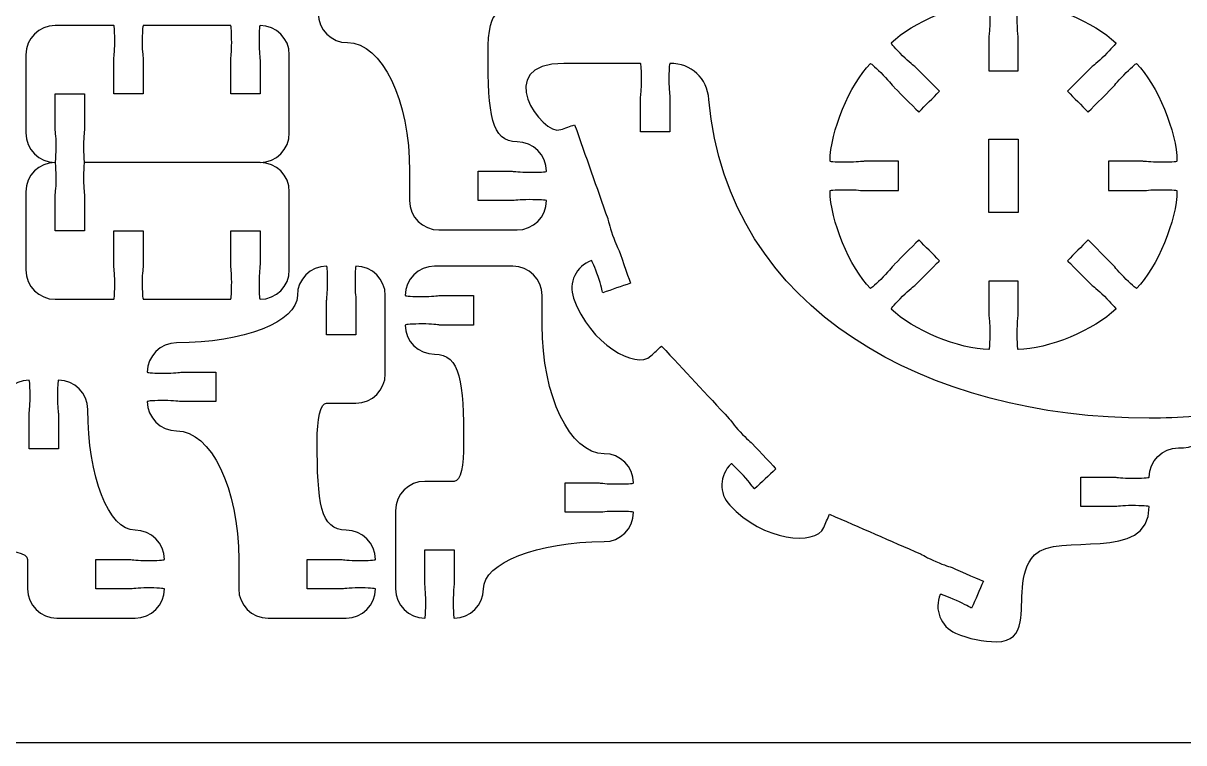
# Model space of a CAD drawing. Extents: x 0 to 500, y 0 to 390.
# Drawn here: x 290.2 to 409, y 0.1 to 73.7 of the extents above; entities that cross this region are included whole.
import ezdxf

# ---------------------------------------------------------------- set-up
doc = ezdxf.new("R2010")
doc.units = 0
doc.header["$MEASUREMENT"] = 0
doc.layers.add('DEFAULT', color=18, linetype='CONTINUOUS')

msp = doc.modelspace()

# ---------------------------------------------------------------- linework, layer by layer
at = {"layer": 'DEFAULT', "color": 18}
msp.add_lwpolyline([(500.15, 0.15), (0.15, 0.15), (0.15, 390.15), (500.15, 390.15)], close=True, dxfattribs=at)
at = {"layer": 'DEFAULT', "color": 1}
msp.add_lwpolyline([(392.05, 54.37), (389.06, 54.37), (389.06, 61.87), (392.05, 61.87)], close=True, dxfattribs=at)
for points, knots in [([(341.69, 86.85), (341.69, 87.81), (341.73, 88.6), (341.79, 88.6), (343.44, 88.6), (344.79, 87.26), (344.79, 85.6), (344.79, 82.93), (344.79, 80.26), (344.79, 77.6), (344.79, 75.94), (343.44, 74.6), (341.79, 74.6), (340.79, 74.6), (339.79, 74.6), (338.79, 74.6), (338.11, 74.6), (337.82, 72.97), (337.82, 70.67), (337.82, 64.47), (338.13, 61.6), (340.78, 61.6), (342.44, 61.6), (343.79, 60.26), (343.79, 58.6), (343.79, 58.54), (343, 58.5), (342.04, 58.5), (341.07, 58.5), (340.46, 58.6), (340.29, 58.6), (339.12, 58.6), (337.95, 58.6), (336.79, 58.6), (336.79, 57.6), (336.79, 56.6), (336.79, 55.6), (337.95, 55.6), (339.12, 55.6), (340.29, 55.6), (340.46, 55.6), (341.07, 55.7), (342.04, 55.7), (343, 55.7), (343.79, 55.65), (343.79, 55.6), (343.79, 53.94), (342.44, 52.6), (340.78, 52.6), (338.12, 52.6), (335.45, 52.6), (332.79, 52.6), (331.13, 52.6), (329.79, 53.94), (329.79, 55.6), (329.79, 56.6), (329.79, 57.6), (329.79, 58.6), (329.79, 65.87), (326.95, 71.76), (323.44, 71.76), (321.78, 71.76), (320.44, 73.1), (320.44, 74.76), (320.44, 74.82), (321.22, 74.86), (322.19, 74.86), (323.16, 74.86), (323.76, 74.76), (323.94, 74.76), (325.11, 74.76), (326.27, 74.76), (327.44, 74.76), (327.44, 75.76), (327.44, 76.76), (327.44, 77.76), (326.27, 77.76), (325.11, 77.76), (323.94, 77.76), (323.76, 77.76), (323.16, 77.66), (322.19, 77.66), (321.22, 77.66), (320.44, 77.71), (320.44, 77.76), (320.44, 79.42), (321.78, 80.76), (323.44, 80.76), (330.26, 80.76), (335.79, 82.92), (335.79, 85.6), (335.79, 87.26), (337.13, 88.6), (338.79, 88.6), (338.84, 88.6), (338.89, 87.81), (338.89, 86.85), (338.89, 85.88), (338.79, 85.27), (338.79, 85.1), (338.79, 83.93), (338.79, 82.76), (338.79, 81.6), (339.79, 81.6), (340.79, 81.6), (341.79, 81.6), (341.79, 82.76), (341.79, 83.93), (341.79, 85.1), (341.79, 85.27), (341.69, 85.88), (341.69, 86.85)], [1, 1, 1, 1, 2, 2, 2, 3, 3, 3, 25.68, 25.68, 25.68, 26.68, 26.68, 26.68, 35.18, 35.18, 35.18, 36.18, 36.18, 36.18, 37.18, 37.18, 37.18, 38.18, 38.18, 38.18, 39.18, 39.18, 39.18, 40.18, 40.18, 40.18, 50.1, 50.1, 50.1, 58.611, 58.611, 58.611, 68.531, 68.531, 68.531, 69.531, 69.531, 69.531, 70.531, 70.531, 70.531, 71.531, 71.531, 71.531, 94.2, 94.2, 94.2, 95.2, 95.2, 95.2, 103.711, 103.711, 103.711, 104.711, 104.711, 104.711, 105.711, 105.711, 105.711, 106.711, 106.711, 106.711, 107.711, 107.711, 107.711, 117.632, 117.632, 117.632, 126.142, 126.142, 126.142, 136.063, 136.063, 136.063, 137.063, 137.063, 137.063, 138.063, 138.063, 138.063, 139.063, 139.063, 139.063, 140.063, 140.063, 140.063, 141.063, 141.063, 141.063, 142.063, 142.063, 142.063, 143.063, 143.063, 143.063, 152.983, 152.983, 152.983, 161.483, 161.483, 161.483, 171.403, 171.403, 171.403, 172.403, 172.403, 172.403, 172.403]), ([(404.8, 56.62), (403.64, 56.62), (402.47, 56.62), (401.3, 56.62), (401.3, 57.62), (401.3, 58.62), (401.3, 59.62), (402.47, 59.62), (403.64, 59.62), (404.8, 59.62), (404.98, 59.62), (405.59, 59.52), (406.55, 59.52), (407.52, 59.52), (408.31, 59.56), (408.31, 59.62), (408.31, 62.62), (406.29, 67.49), (404.17, 69.61), (404.13, 69.65), (403.54, 69.13), (402.86, 68.44), (402.18, 67.76), (401.82, 67.26), (401.69, 67.14), (401.08, 66.52), (399.22, 64.66), (399.22, 64.66), (398.51, 65.37), (397.8, 66.08), (397.1, 66.78), (397.92, 67.61), (398.75, 68.43), (399.57, 69.26), (399.7, 69.38), (400.2, 69.74), (400.88, 70.42), (401.56, 71.11), (402.08, 71.69), (402.05, 71.73), (399.93, 73.85), (395.06, 75.87), (392.05, 75.87), (392, 75.87), (391.96, 75.09), (391.96, 74.12), (391.96, 73.15), (392.05, 72.54), (392.05, 72.37), (392.05, 71.2), (392.05, 70.04), (392.05, 68.87), (391.06, 68.87), (390.06, 68.87), (389.06, 68.87), (389.06, 70.04), (389.06, 71.2), (389.06, 72.37), (389.06, 72.54), (389.16, 73.15), (389.16, 74.12), (389.16, 75.09), (389.11, 75.87), (389.06, 75.87), (386.06, 75.87), (381.19, 73.85), (379.07, 71.73), (379.03, 71.69), (379.55, 71.11), (380.23, 70.42), (380.92, 69.74), (381.41, 69.38), (381.54, 69.26), (382.36, 68.43), (383.19, 67.61), (384.01, 66.78), (383.31, 66.08), (382.6, 65.37), (381.89, 64.66), (381.89, 64.66), (380.04, 66.52), (379.42, 67.14), (379.29, 67.26), (378.93, 67.76), (378.25, 68.44), (377.57, 69.13), (376.98, 69.65), (376.95, 69.61), (374.82, 67.49), (372.81, 62.62), (372.81, 59.62), (372.81, 59.56), (373.59, 59.52), (374.56, 59.52), (375.52, 59.52), (376.13, 59.62), (376.31, 59.62), (377.47, 59.62), (378.64, 59.62), (379.81, 59.62), (379.81, 58.62), (379.81, 57.62), (379.81, 56.62), (378.64, 56.62), (377.47, 56.62), (376.31, 56.62), (376.13, 56.62), (375.52, 56.72), (374.56, 56.72), (373.59, 56.72), (372.81, 56.68), (372.81, 56.62), (372.81, 53.62), (374.82, 48.75), (376.95, 46.63), (376.98, 46.59), (377.57, 47.11), (378.25, 47.8), (378.93, 48.48), (379.29, 48.98), (379.42, 49.1), (380.04, 49.72), (381.89, 51.58), (381.89, 51.58), (382.6, 50.87), (383.31, 50.17), (384.01, 49.46), (384.01, 49.46), (382.16, 47.6), (381.54, 46.98), (381.41, 46.86), (380.92, 46.5), (380.23, 45.82), (379.55, 45.13), (379.03, 44.55), (379.07, 44.51), (381.19, 42.39), (386.06, 40.37), (389.06, 40.37), (389.11, 40.37), (389.16, 41.15), (389.16, 42.12), (389.16, 43.09), (389.06, 43.7), (389.06, 43.87), (389.06, 45.04), (389.06, 46.2), (389.06, 47.37), (390.06, 47.37), (391.06, 47.37), (392.05, 47.37), (392.05, 46.2), (392.05, 45.04), (392.05, 43.87), (392.05, 43.7), (391.96, 43.09), (391.96, 42.12), (391.96, 41.15), (392, 40.37), (392.05, 40.37), (395.06, 40.37), (399.93, 42.39), (402.05, 44.51), (402.08, 44.55), (401.56, 45.13), (400.88, 45.82), (400.2, 46.5), (399.7, 46.86), (399.57, 46.98), (398.95, 47.6), (397.1, 49.46), (397.1, 49.46), (397.8, 50.17), (398.51, 50.87), (399.22, 51.58), (400.04, 50.76), (400.87, 49.93), (401.69, 49.1), (401.82, 48.98), (402.18, 48.48), (402.86, 47.8), (403.54, 47.11), (404.13, 46.59), (404.17, 46.63), (406.29, 48.75), (408.31, 53.62), (408.31, 56.62), (408.31, 56.68), (407.52, 56.72), (406.55, 56.72), (405.59, 56.72), (404.98, 56.62), (404.8, 56.62)], [1, 1, 1, 1, 10.92, 10.92, 10.92, 19.43, 19.43, 19.43, 29.35, 29.35, 29.35, 30.35, 30.35, 30.35, 31.35, 31.35, 31.35, 32.35, 32.35, 32.35, 33.35, 33.35, 33.35, 34.35, 34.35, 34.35, 35.35, 35.35, 35.35, 43.849424, 43.849424, 43.849424, 53.777203, 53.777203, 53.777203, 54.777203, 54.777203, 54.777203, 55.777203, 55.777203, 55.777203, 56.777203, 56.777203, 56.777203, 57.777203, 57.777203, 57.777203, 58.777203, 58.777203, 58.777203, 68.697203, 68.697203, 68.697203, 77.197203, 77.197203, 77.197203, 87.117203, 87.117203, 87.117203, 88.117203, 88.117203, 88.117203, 89.117203, 89.117203, 89.117203, 90.117203, 90.117203, 90.117203, 91.117203, 91.117203, 91.117203, 92.117203, 92.117203, 92.117203, 102.044275, 102.044275, 102.044275, 110.543698, 110.543698, 110.543698, 111.543698, 111.543698, 111.543698, 112.543698, 112.543698, 112.543698, 113.543698, 113.543698, 113.543698, 114.543698, 114.543698, 114.543698, 115.543698, 115.543698, 115.543698, 116.543698, 116.543698, 116.543698, 126.463698, 126.463698, 126.463698, 134.973698, 134.973698, 134.973698, 144.893698, 144.893698, 144.893698, 145.893698, 145.893698, 145.893698, 146.893698, 146.893698, 146.893698, 147.893698, 147.893698, 147.893698, 148.893698, 148.893698, 148.893698, 149.893698, 149.893698, 149.893698, 150.893698, 150.893698, 150.893698, 159.400196, 159.400196, 159.400196, 160.400196, 160.400196, 160.400196, 161.400196, 161.400196, 161.400196, 162.400196, 162.400196, 162.400196, 163.400196, 163.400196, 163.400196, 164.400196, 164.400196, 164.400196, 165.400196, 165.400196, 165.400196, 175.320196, 175.320196, 175.320196, 183.820196, 183.820196, 183.820196, 193.740196, 193.740196, 193.740196, 194.740196, 194.740196, 194.740196, 195.740196, 195.740196, 195.740196, 196.740196, 196.740196, 196.740196, 197.740196, 197.740196, 197.740196, 198.740196, 198.740196, 198.740196, 199.740196, 199.740196, 199.740196, 208.246693, 208.246693, 208.246693, 218.17518, 218.17518, 218.17518, 219.17518, 219.17518, 219.17518, 220.17518, 220.17518, 220.17518, 221.17518, 221.17518, 221.17518, 222.17518, 222.17518, 222.17518, 223.17518, 223.17518, 223.17518, 223.17518]), ([(314.48, 59.51), (316.14, 59.51), (317.48, 60.86), (317.48, 62.52), (317.48, 65.18), (317.48, 67.85), (317.48, 70.52), (317.48, 72.18), (316.14, 73.52), (314.48, 73.52), (314.42, 73.52), (314.38, 72.73), (314.38, 71.77), (314.38, 70.8), (314.48, 70.19), (314.48, 70.02), (314.48, 68.85), (314.48, 67.68), (314.48, 66.52), (313.48, 66.52), (312.48, 66.52), (311.48, 66.52), (311.48, 67.68), (311.48, 68.85), (311.48, 70.02), (311.48, 70.19), (311.58, 70.8), (311.58, 71.77), (311.58, 72.73), (311.54, 73.52), (311.48, 73.52), (308.5, 73.52), (305.51, 73.52), (302.53, 73.52), (302.47, 73.52), (302.42, 72.73), (302.42, 71.77), (302.42, 70.8), (302.53, 70.19), (302.53, 70.02), (302.53, 68.85), (302.53, 67.68), (302.53, 66.52), (301.52, 66.52), (300.52, 66.52), (299.52, 66.52), (299.52, 67.68), (299.52, 68.85), (299.52, 70.02), (299.52, 70.19), (299.62, 70.8), (299.62, 71.77), (299.62, 72.73), (299.58, 73.52), (299.52, 73.52), (297.52, 73.52), (295.52, 73.52), (293.52, 73.52), (291.86, 73.52), (290.52, 72.18), (290.52, 70.52), (290.52, 67.85), (290.52, 65.18), (290.52, 62.52), (290.52, 60.86), (291.86, 59.51), (293.52, 59.51), (293.58, 59.51), (293.62, 60.3), (293.62, 61.27), (293.62, 62.23), (293.52, 62.84), (293.52, 63.02), (293.52, 64.18), (293.52, 65.35), (293.52, 66.52), (294.52, 66.52), (295.52, 66.52), (296.52, 66.52), (296.52, 65.35), (296.52, 64.18), (296.52, 63.02), (296.52, 62.84), (296.42, 62.23), (296.42, 61.27), (296.42, 60.3), (296.47, 59.51), (296.52, 59.51)], [0, 0, 0, 0, 1, 1, 1, 23.68, 23.68, 23.68, 24.68, 24.68, 24.68, 25.68, 25.68, 25.68, 26.68, 26.68, 26.68, 36.601, 36.601, 36.601, 45.101, 45.101, 45.101, 55.022, 55.022, 55.022, 56.022, 56.022, 56.022, 57.022, 57.022, 57.022, 82.412, 82.412, 82.412, 83.412, 83.412, 83.412, 84.412, 84.412, 84.412, 94.333, 94.333, 94.333, 102.843, 102.843, 102.843, 112.764, 112.764, 112.764, 113.764, 113.764, 113.764, 114.764, 114.764, 114.764, 131.774, 131.774, 131.774, 132.774, 132.774, 132.774, 155.454, 155.454, 155.454, 156.454, 156.454, 156.454, 157.454, 157.454, 157.454, 158.454, 158.454, 158.454, 168.374, 168.374, 168.374, 176.884, 176.884, 176.884, 186.804, 186.804, 186.804, 187.804, 187.804, 187.804, 188.804, 188.804, 188.804, 188.804]), ([(408.46, 30.31), (406.8, 30.31), (405.46, 28.97), (405.46, 27.31), (405.46, 27.25), (404.68, 27.21), (403.71, 27.21), (402.74, 27.21), (402.13, 27.31), (401.96, 27.31), (400.79, 27.31), (399.63, 27.31), (398.46, 27.31), (398.46, 26.31), (398.46, 25.31), (398.46, 24.31), (399.63, 24.31), (400.79, 24.31), (401.96, 24.31), (402.13, 24.31), (402.74, 24.41), (403.71, 24.41), (404.68, 24.41), (405.46, 24.36), (405.46, 24.31), (405.46, 18.42), (396.05, 21.8), (393.73, 19.36), (392.03, 17.58), (392.65, 14.53), (392.26, 12.51), (392.03, 11.31), (391.45, 10.48), (389.83, 10.48), (388.48, 10.49), (387.04, 10.76), (385.65, 11.37), (384.13, 12.03), (383.43, 13.8), (384.09, 15.32), (384.11, 15.37), (384.85, 15.1), (385.74, 14.71), (386.62, 14.32), (387.14, 13.99), (387.3, 13.92), (387.7, 14.84), (388.1, 15.75), (388.5, 16.67), (388.5, 16.67), (386.09, 17.72), (385.29, 18.07), (385.13, 18.14), (384.53, 18.29), (383.65, 18.68), (382.76, 19.06), (382.2, 19.41), (382.08, 19.46), (378.97, 20.82), (375.86, 22.17), (372.75, 23.53), (372.56, 23.07), (372.36, 22.61), (372.16, 22.16), (371.33, 20.26), (365.95, 20.78), (362.54, 24.44), (361.41, 25.65), (361.48, 27.55), (362.69, 28.68), (362.73, 28.71), (363.29, 28.17), (363.95, 27.47), (364.61, 26.76), (364.96, 26.24), (365.08, 26.12), (365.81, 26.8), (366.54, 27.48), (367.27, 28.16), (367.27, 28.16), (365.48, 30.08), (364.88, 30.72), (364.76, 30.85), (364.28, 31.23), (363.62, 31.94), (362.96, 32.64), (362.59, 33.19), (362.5, 33.28), (360.19, 35.77), (357.88, 38.25), (355.56, 40.73), (355.2, 40.39), (354.83, 40.05), (354.47, 39.71), (352.95, 38.3), (348.22, 40.92), (346.56, 45.64), (346.01, 47.2), (346.83, 48.91), (348.39, 49.47), (348.44, 49.49), (348.75, 48.76), (349.07, 47.85), (349.39, 46.94), (349.5, 46.33), (349.56, 46.17), (350.5, 46.5), (351.44, 46.83), (352.39, 47.16), (352.39, 47.16), (351.51, 49.64), (351.22, 50.46), (351.16, 50.63), (350.87, 51.17), (350.55, 52.08), (350.22, 53), (350.1, 53.64), (350.06, 53.76), (348.93, 56.96), (347.8, 60.16), (346.67, 63.36), (346.2, 63.19), (345.73, 63.03), (345.26, 62.86), (343.31, 62.18), (338.12, 69.64), (345.58, 69.64), (348.19, 69.64), (350.8, 69.64), (353.42, 69.64), (353.47, 69.64), (353.52, 68.86), (353.52, 67.89), (353.52, 66.93), (353.42, 66.32), (353.42, 66.14), (353.42, 64.98), (353.42, 63.81), (353.42, 62.64), (354.42, 62.64), (355.42, 62.64), (356.42, 62.64), (356.42, 63.81), (356.42, 64.98), (356.42, 66.14), (356.42, 66.32), (356.32, 66.93), (356.32, 67.89), (356.32, 68.86), (356.36, 69.64), (356.42, 69.64), (358.63, 69.64), (360.22, 68.15), (360.42, 65.94), (362.32, 44.27), (382.95, 33.35), (405.46, 33.35), (407.02, 33.35), (408.57, 33.4), (410.11, 33.51), (410.67, 33.55), (411.11, 33.06), (411.11, 32.51), (411.11, 30.7), (409.92, 30.31), (408.46, 30.31)], [1, 1, 1, 1, 2, 2, 2, 3, 3, 3, 4, 4, 4, 13.922, 13.922, 13.922, 22.426, 22.426, 22.426, 32.348, 32.348, 32.348, 33.348, 33.348, 33.348, 34.348, 34.348, 34.348, 35.348, 35.348, 35.348, 36.348, 36.348, 36.348, 37.348, 37.348, 37.348, 38.348, 38.348, 38.348, 39.348, 39.348, 39.348, 40.348, 40.348, 40.348, 41.348, 41.348, 41.348, 49.847253, 49.847253, 49.847253, 50.847253, 50.847253, 50.847253, 51.847253, 51.847253, 51.847253, 52.847253, 52.847253, 52.847253, 81.688835, 81.688835, 81.688835, 85.93408, 85.93408, 85.93408, 86.93408, 86.93408, 86.93408, 87.93408, 87.93408, 87.93408, 88.93408, 88.93408, 88.93408, 89.93408, 89.93408, 89.93408, 98.431142, 98.431142, 98.431142, 99.431142, 99.431142, 99.431142, 100.431142, 100.431142, 100.431142, 101.431142, 101.431142, 101.431142, 130.277431, 130.277431, 130.277431, 134.529786, 134.529786, 134.529786, 135.529786, 135.529786, 135.529786, 136.529786, 136.529786, 136.529786, 137.529786, 137.529786, 137.529786, 138.529786, 138.529786, 138.529786, 147.034449, 147.034449, 147.034449, 148.034449, 148.034449, 148.034449, 149.034449, 149.034449, 149.034449, 150.034449, 150.034449, 150.034449, 178.875532, 178.875532, 178.875532, 183.128254, 183.128254, 183.128254, 184.128254, 184.128254, 184.128254, 206.349254, 206.349254, 206.349254, 207.349254, 207.349254, 207.349254, 208.349254, 208.349254, 208.349254, 218.269254, 218.269254, 218.269254, 226.779254, 226.779254, 226.779254, 236.699254, 236.699254, 236.699254, 237.699254, 237.699254, 237.699254, 238.699254, 238.699254, 238.699254, 239.699254, 239.699254, 239.699254, 240.699254, 240.699254, 240.699254, 241.699254, 241.699254, 241.699254, 242.699254, 242.699254, 242.699254, 243.699254, 243.699254, 243.699254, 243.699254]), ([(311.58, 47.26), (311.58, 46.3), (311.54, 45.51), (311.48, 45.51), (308.5, 45.51), (305.51, 45.51), (302.53, 45.51), (302.47, 45.51), (302.42, 46.3), (302.42, 47.26), (302.42, 48.23), (302.53, 48.84), (302.53, 49.01), (302.53, 50.18), (302.53, 51.35), (302.53, 52.51), (301.52, 52.51), (300.52, 52.51), (299.52, 52.51), (299.52, 51.35), (299.52, 50.18), (299.52, 49.01), (299.52, 48.84), (299.62, 48.23), (299.62, 47.26), (299.62, 46.3), (299.58, 45.51), (299.52, 45.51), (297.52, 45.51), (295.52, 45.51), (293.52, 45.51), (291.86, 45.51), (290.52, 46.85), (290.52, 48.51), (290.52, 51.18), (290.52, 53.85), (290.52, 56.51), (290.52, 58.17), (291.86, 59.51), (293.52, 59.51), (293.58, 59.51), (293.62, 58.73), (293.62, 57.76), (293.62, 56.79), (293.52, 56.19), (293.52, 56.01), (293.52, 54.84), (293.52, 53.68), (293.52, 52.51), (294.52, 52.51), (295.52, 52.51), (296.52, 52.51), (296.52, 53.68), (296.52, 54.84), (296.52, 56.01), (296.52, 56.19), (296.42, 56.79), (296.42, 57.76), (296.42, 58.73), (296.47, 59.51), (296.52, 59.51), (302.51, 59.51), (308.5, 59.51), (314.48, 59.51), (316.14, 59.51), (317.48, 58.17), (317.48, 56.51), (317.48, 53.85), (317.48, 51.18), (317.48, 48.51), (317.48, 46.85), (316.14, 45.51), (314.48, 45.51), (314.42, 45.51), (314.38, 46.3), (314.38, 47.26), (314.38, 48.23), (314.48, 48.84), (314.48, 49.01), (314.48, 50.18), (314.48, 51.35), (314.48, 52.51), (313.48, 52.51), (312.48, 52.51), (311.48, 52.51), (311.48, 51.35), (311.48, 50.18), (311.48, 49.01), (311.48, 48.84), (311.58, 48.23), (311.58, 47.26)], [1, 1, 1, 1, 2, 2, 2, 27.39, 27.39, 27.39, 28.39, 28.39, 28.39, 29.39, 29.39, 29.39, 39.31, 39.31, 39.31, 47.82, 47.82, 47.82, 57.74, 57.74, 57.74, 58.74, 58.74, 58.74, 59.74, 59.74, 59.74, 76.75, 76.75, 76.75, 77.75, 77.75, 77.75, 100.431, 100.431, 100.431, 101.431, 101.431, 101.431, 102.431, 102.431, 102.431, 103.431, 103.431, 103.431, 113.351, 113.351, 113.351, 121.861, 121.861, 121.861, 131.781, 131.781, 131.781, 132.781, 132.781, 132.781, 133.781, 133.781, 133.781, 184.681, 184.681, 184.681, 185.681, 185.681, 185.681, 208.362, 208.362, 208.362, 209.362, 209.362, 209.362, 210.362, 210.362, 210.362, 211.362, 211.362, 211.362, 221.282, 221.282, 221.282, 229.782, 229.782, 229.782, 239.702, 239.702, 239.702, 240.702, 240.702, 240.702, 240.702]), ([(324.2, 47.14), (324.2, 48.1), (324.24, 48.89), (324.3, 48.89), (325.96, 48.89), (327.3, 47.55), (327.3, 45.89), (327.3, 43.22), (327.3, 40.55), (327.3, 37.89), (327.3, 36.23), (325.96, 34.89), (324.3, 34.89), (323.3, 34.89), (322.3, 34.89), (321.3, 34.89), (320.62, 34.89), (320.33, 33.26), (320.33, 30.96), (320.33, 24.76), (320.64, 21.89), (323.3, 21.89), (324.96, 21.89), (326.3, 20.55), (326.3, 18.89), (326.3, 18.83), (325.52, 18.79), (324.55, 18.79), (323.59, 18.79), (322.97, 18.89), (322.8, 18.89), (321.64, 18.89), (320.47, 18.89), (319.3, 18.89), (319.3, 17.89), (319.3, 16.89), (319.3, 15.89), (320.47, 15.89), (321.64, 15.89), (322.8, 15.89), (322.97, 15.89), (323.59, 15.99), (324.55, 15.99), (325.52, 15.99), (326.3, 15.94), (326.3, 15.89), (326.3, 14.23), (324.96, 12.89), (323.3, 12.89), (320.63, 12.89), (317.97, 12.89), (315.3, 12.89), (313.64, 12.89), (312.3, 14.23), (312.3, 15.89), (312.3, 16.89), (312.3, 17.89), (312.3, 18.89), (312.3, 26.16), (309.46, 32.05), (305.95, 32.05), (304.3, 32.05), (302.95, 33.39), (302.95, 35.05), (302.95, 35.11), (303.74, 35.15), (304.7, 35.15), (305.67, 35.15), (306.28, 35.05), (306.45, 35.05), (307.62, 35.05), (308.79, 35.05), (309.95, 35.05), (309.95, 36.05), (309.95, 37.05), (309.95, 38.05), (308.79, 38.05), (307.62, 38.05), (306.45, 38.05), (306.28, 38.05), (305.67, 37.95), (304.7, 37.95), (303.74, 37.95), (302.95, 38), (302.95, 38.05), (302.95, 39.71), (304.3, 41.05), (305.95, 41.05), (312.78, 41.05), (318.3, 43.21), (318.3, 45.89), (318.3, 47.55), (319.64, 48.89), (321.3, 48.89), (321.36, 48.89), (321.4, 48.1), (321.4, 47.14), (321.4, 46.17), (321.3, 45.56), (321.3, 45.39), (321.3, 44.22), (321.3, 43.05), (321.3, 41.89), (322.3, 41.89), (323.3, 41.89), (324.3, 41.89), (324.3, 43.05), (324.3, 44.22), (324.3, 45.39), (324.3, 45.56), (324.2, 46.17), (324.2, 47.14)], [1, 1, 1, 1, 2, 2, 2, 3, 3, 3, 25.68, 25.68, 25.68, 26.68, 26.68, 26.68, 35.18, 35.18, 35.18, 36.18, 36.18, 36.18, 37.18, 37.18, 37.18, 38.18, 38.18, 38.18, 39.18, 39.18, 39.18, 40.18, 40.18, 40.18, 50.1, 50.1, 50.1, 58.611, 58.611, 58.611, 68.531, 68.531, 68.531, 69.531, 69.531, 69.531, 70.531, 70.531, 70.531, 71.531, 71.531, 71.531, 94.201, 94.201, 94.201, 95.201, 95.201, 95.201, 103.712, 103.712, 103.712, 104.712, 104.712, 104.712, 105.712, 105.712, 105.712, 106.712, 106.712, 106.712, 107.712, 107.712, 107.712, 117.632, 117.632, 117.632, 126.142, 126.142, 126.142, 136.062, 136.062, 136.062, 137.062, 137.062, 137.062, 138.062, 138.062, 138.062, 139.062, 139.062, 139.062, 140.062, 140.062, 140.062, 141.062, 141.062, 141.062, 142.062, 142.062, 142.062, 143.062, 143.062, 143.062, 152.982, 152.982, 152.982, 161.482, 161.482, 161.482, 171.402, 171.402, 171.402, 172.402, 172.402, 172.402, 172.402]), ([(331.44, 14.64), (331.44, 13.67), (331.4, 12.89), (331.35, 12.89), (329.69, 12.89), (328.35, 14.23), (328.35, 15.89), (328.35, 18.55), (328.35, 21.22), (328.35, 23.89), (328.35, 25.55), (329.69, 26.89), (331.35, 26.89), (332.35, 26.89), (333.34, 26.89), (334.34, 26.89), (335.03, 26.89), (335.31, 28.51), (335.31, 30.81), (335.31, 37.02), (335, 39.89), (332.35, 39.89), (330.69, 39.89), (329.35, 41.23), (329.35, 42.88), (329.35, 42.94), (330.13, 42.99), (331.1, 42.99), (332.06, 42.99), (332.67, 42.88), (332.85, 42.88), (334.01, 42.88), (335.18, 42.88), (336.34, 42.88), (336.34, 43.89), (336.34, 44.89), (336.34, 45.89), (335.18, 45.89), (334.01, 45.89), (332.85, 45.89), (332.67, 45.89), (332.06, 45.78), (331.1, 45.78), (330.13, 45.78), (329.35, 45.83), (329.35, 45.89), (329.35, 47.55), (330.69, 48.89), (332.35, 48.89), (335.01, 48.89), (337.68, 48.89), (340.35, 48.89), (342, 48.89), (343.35, 47.55), (343.35, 45.89), (343.35, 44.89), (343.35, 43.89), (343.35, 42.88), (343.35, 35.61), (346.19, 29.72), (349.69, 29.72), (351.35, 29.72), (352.69, 28.38), (352.69, 26.72), (352.69, 26.67), (351.91, 26.62), (350.94, 26.62), (349.98, 26.62), (349.37, 26.72), (349.19, 26.72), (348.03, 26.72), (346.86, 26.72), (345.69, 26.72), (345.69, 25.72), (345.69, 24.72), (345.69, 23.72), (346.86, 23.72), (348.03, 23.72), (349.19, 23.72), (349.37, 23.72), (349.98, 23.82), (350.94, 23.82), (351.91, 23.82), (352.69, 23.78), (352.69, 23.72), (352.69, 22.06), (351.35, 20.72), (349.69, 20.72), (342.87, 20.72), (337.35, 18.56), (337.35, 15.89), (337.35, 14.23), (336.01, 12.89), (334.34, 12.89), (334.29, 12.89), (334.25, 13.67), (334.25, 14.64), (334.25, 15.6), (334.34, 16.22), (334.34, 16.39), (334.34, 17.55), (334.34, 18.72), (334.34, 19.89), (333.34, 19.89), (332.35, 19.89), (331.35, 19.89), (331.35, 18.72), (331.35, 17.55), (331.35, 16.39), (331.35, 16.22), (331.44, 15.6), (331.44, 14.64)], [1, 1, 1, 1, 2, 2, 2, 3, 3, 3, 25.681, 25.681, 25.681, 26.681, 26.681, 26.681, 35.181, 35.181, 35.181, 36.181, 36.181, 36.181, 37.181, 37.181, 37.181, 38.181, 38.181, 38.181, 39.181, 39.181, 39.181, 40.181, 40.181, 40.181, 50.101, 50.101, 50.101, 58.611, 58.611, 58.611, 68.531, 68.531, 68.531, 69.531, 69.531, 69.531, 70.531, 70.531, 70.531, 71.531, 71.531, 71.531, 94.201, 94.201, 94.201, 95.201, 95.201, 95.201, 103.711, 103.711, 103.711, 104.711, 104.711, 104.711, 105.711, 105.711, 105.711, 106.711, 106.711, 106.711, 107.711, 107.711, 107.711, 117.631, 117.631, 117.631, 126.142, 126.142, 126.142, 136.062, 136.062, 136.062, 137.062, 137.062, 137.062, 138.062, 138.062, 138.062, 139.062, 139.062, 139.062, 140.062, 140.062, 140.062, 141.062, 141.062, 141.062, 142.062, 142.062, 142.062, 143.062, 143.062, 143.062, 152.981, 152.981, 152.981, 161.481, 161.481, 161.481, 171.4, 171.4, 171.4, 172.4, 172.4, 172.4, 172.4]), ([(302.94, 15.99), (303.91, 15.99), (304.69, 15.94), (304.69, 15.89), (304.69, 14.23), (303.35, 12.89), (301.69, 12.89), (299.02, 12.89), (296.36, 12.89), (293.69, 12.89), (292.03, 12.89), (290.69, 14.23), (290.69, 15.89), (290.69, 16.89), (290.69, 17.89), (290.69, 18.89), (290.69, 19.57), (289.07, 19.86), (286.77, 19.86), (280.56, 19.86), (277.69, 19.55), (277.69, 16.89), (277.69, 15.23), (276.35, 13.89), (274.69, 13.89), (274.64, 13.89), (274.59, 14.67), (274.59, 15.64), (274.59, 16.6), (274.69, 17.21), (274.69, 17.39), (274.69, 18.55), (274.69, 19.72), (274.69, 20.89), (273.69, 20.89), (272.69, 20.89), (271.69, 20.89), (271.69, 19.72), (271.69, 18.55), (271.69, 17.39), (271.69, 17.21), (271.79, 16.6), (271.79, 15.64), (271.79, 14.67), (271.75, 13.89), (271.69, 13.89), (270.03, 13.89), (268.69, 15.23), (268.69, 16.89), (268.69, 19.55), (268.69, 22.22), (268.69, 24.89), (268.69, 26.54), (270.03, 27.89), (271.69, 27.89), (272.69, 27.89), (273.69, 27.89), (274.69, 27.89), (281.97, 27.89), (287.86, 30.73), (287.86, 34.23), (287.86, 35.89), (289.2, 37.23), (290.85, 37.23), (290.91, 37.23), (290.96, 36.45), (290.96, 35.48), (290.96, 34.52), (290.85, 33.91), (290.85, 33.73), (290.85, 32.57), (290.85, 31.4), (290.85, 30.23), (291.86, 30.23), (292.86, 30.23), (293.86, 30.23), (293.86, 31.4), (293.86, 32.57), (293.86, 33.73), (293.86, 33.91), (293.75, 34.52), (293.75, 35.48), (293.75, 36.45), (293.8, 37.23), (293.86, 37.23), (295.51, 37.23), (296.86, 35.89), (296.86, 34.23), (296.86, 27.41), (299.02, 21.89), (301.69, 21.89), (303.35, 21.89), (304.69, 20.55), (304.69, 18.89), (304.69, 18.83), (303.91, 18.79), (302.94, 18.79), (301.97, 18.79), (301.36, 18.89), (301.19, 18.89), (300.02, 18.89), (298.86, 18.89), (297.69, 18.89), (297.69, 17.89), (297.69, 16.89), (297.69, 15.89), (298.86, 15.89), (300.02, 15.89), (301.19, 15.89), (301.36, 15.89), (301.97, 15.99), (302.94, 15.99)], [1, 1, 1, 1, 2, 2, 2, 3, 3, 3, 25.68, 25.68, 25.68, 26.68, 26.68, 26.68, 35.18, 35.18, 35.18, 36.18, 36.18, 36.18, 37.18, 37.18, 37.18, 38.18, 38.18, 38.18, 39.18, 39.18, 39.18, 40.18, 40.18, 40.18, 50.1, 50.1, 50.1, 58.61, 58.61, 58.61, 68.53, 68.53, 68.53, 69.53, 69.53, 69.53, 70.53, 70.53, 70.53, 71.53, 71.53, 71.53, 94.2, 94.2, 94.2, 95.2, 95.2, 95.2, 103.71, 103.71, 103.71, 104.71, 104.71, 104.71, 105.71, 105.71, 105.71, 106.71, 106.71, 106.71, 107.71, 107.71, 107.71, 117.63, 117.63, 117.63, 126.14, 126.14, 126.14, 136.06, 136.06, 136.06, 137.06, 137.06, 137.06, 138.06, 138.06, 138.06, 139.06, 139.06, 139.06, 140.06, 140.06, 140.06, 141.06, 141.06, 141.06, 142.06, 142.06, 142.06, 143.06, 143.06, 143.06, 152.98, 152.98, 152.98, 161.48, 161.48, 161.48, 171.4, 171.4, 171.4, 172.4, 172.4, 172.4, 172.4])]:
    msp.add_open_spline(points, degree=3, knots=knots, dxfattribs=at)

doc.saveas('drawing.dxf')
